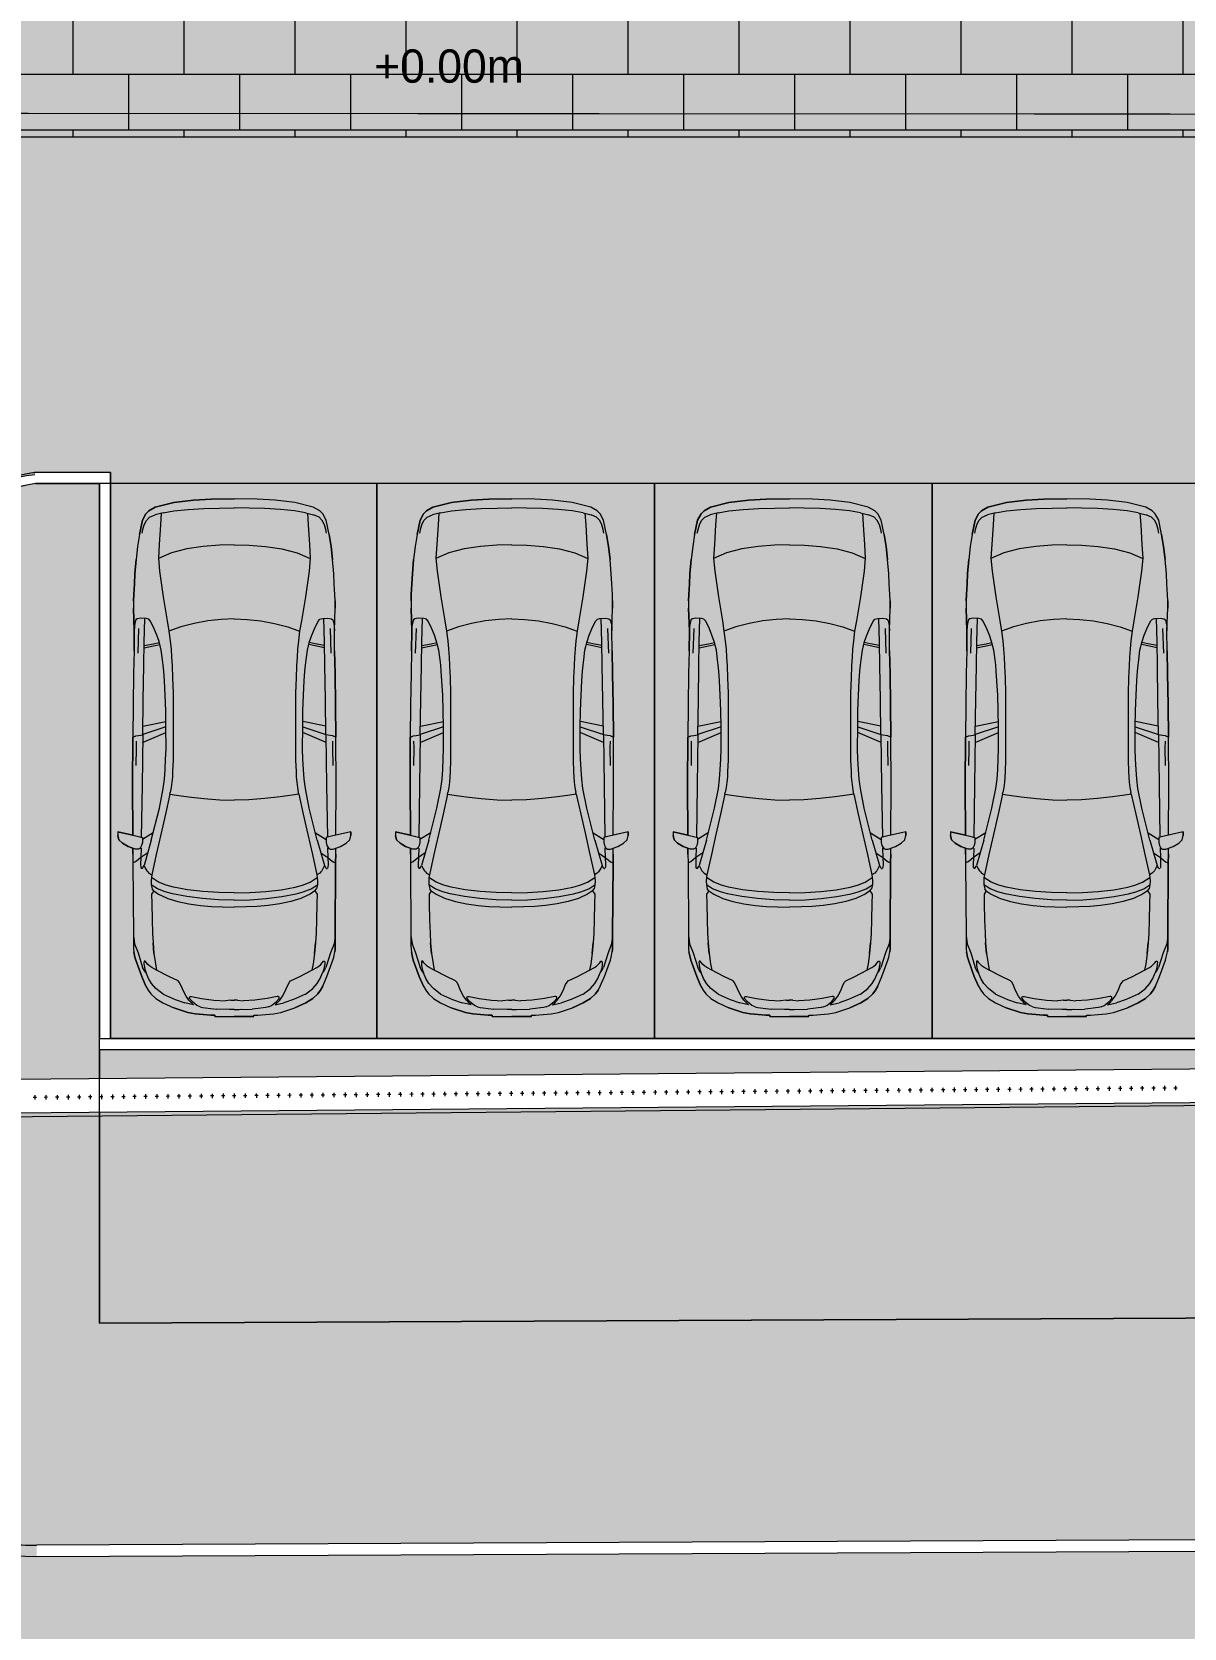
# Model space of a CAD drawing. Header units: millimetres. Extents: x -284281 to 1648660, y -821378 to -151356.
# Drawn here: x 438629 to 449007, y -275999 to -261619 of the extents above; entities that cross this region are included whole.
import ezdxf

# ---------------------------------------------------------------- set-up
doc = ezdxf.new("R2010")
doc.units = ezdxf.units.MM
doc.header["$MEASUREMENT"] = 0
doc.set_wipeout_variables(frame=1)
doc.linetypes.add('Wipeout_Contour', pattern=[1000, 0, -1000])
for name, color, linetype in [('Cars', 7, 'Continuous'), ('Divers - Dessin général', 7, 'Continuous'), ('Hachure', 7, 'Continuous'), ('Sols_ Dalles', 7, 'Continuous'), ('Structure - Murs extérieurs', 7, 'Continuous'), ('TopoAlt', 7, 'Continuous')]:
    doc.layers.add(name, color=color, linetype=linetype)
doc.styles.add('STYLE_GENERE_1', font='AGENCYR.TTF')

# ---------------------------------------------------------------- blocks, each defined once
blk = doc.blocks.new('Dalle_31_2', base_point=(360548, -295063))
at = {"linetype": 'Continuous', "lineweight": 0, "true_color": 0x6f6f6f}
h = blk.add_hatch(color=8, dxfattribs=at)
h.paths.add_polyline_path([(360548, -295063), (487920, -293827), (487920, -270903), (487463, -270903), (472886, -271041), (472886, -271062, 0.001346), (472886, -271073), (472897, -273095, -0.414214), (470908, -275106), (462184, -275106, -0.005189), (462131, -275116), (454148, -275196), (438771, -275253, -0.386553), (436573, -273475, -0.025189), (436562, -273329), (436569, -267730, -0.098562), (436800, -266944), (436817, -266952, -0.258849), (438655, -265606), (438653, -265587), (439337, -265587), (439337, -265687), (439337, -270687), (469237, -270687), (469237, -265687), (470908, -265687), (472605, -265687), (472605, -163738), (371863, -163738), (371863, -271041), (371883, -271041), (371883, -272001), (371883, -272001, -0.409427), (367883, -275935), (360548, -275935)])
h.paths.add_polyline_path([(377135, -260640), (373845, -260640), (373845, -248365), (373845, -243090), (373845, -242190), (377135, -242190)], flags=0)
h.paths.add_polyline_path([(380203, -193811), (380203, -171996), (431506, -171996), (464310, -171996), (464310, -262266), (464310, -262366), (438594, -262351), (437926, -262351), (436550, -262351), (436550, -189811), (412055, -189811), (412055, -201781), (412055, -204496), (415454, -204496), (415454, -208496), (415454, -218296), (405655, -218296), (405655, -222496), (415475, -222496), (415475, -260811), (380203, -260811), (380203, -230016)], flags=0)
h.paths.add_polyline_path([(381437, -269434, -0.090319), (381558, -268728, -0.201449), (382612, -267593, -0.104211), (383418, -267415), (384017, -267409, -0.104045), (384825, -267571, -0.238255), (385984, -268953, -0.055189), (386036, -269390), (386038, -269611), (386051, -270890), (385792, -271893, -0.267949), (384070, -272909), (383470, -272915, -0.193717), (382079, -272370, -0.070569), (381728, -271931, -0.131652), (381451, -270934)], flags=0)
h.paths.add_polyline_path([(392017, -273452), (392030, -267378, -0.380557), (394017, -265610), (394094, -265610), (394094, -270610), (409094, -270610), (409094, -265610), (414056, -265610, -0.414214), (415556, -267110), (415556, -273661, -0.345502), (413837, -275433), (394027, -275599, -0.415791), (392017, -273599)], flags=0)
h.paths.add_polyline_path([(424210, -271504, -0.134474), (423930, -270485), (423930, -268985, -0.414214), (425930, -266985), (426530, -266985, -0.414214), (428530, -268985), (428530, -270485, -0.12882), (428274, -271466, -0.270936), (426530, -272485), (425930, -272485, -0.26498)], flags=0)
at = {"color": 9, "linetype": 'Continuous', "lineweight": 5, "flags": 128}
blk.add_lwpolyline([(462131, -275116), (454148, -275196), (438771, -275253, -0.386553), (436573, -273475, -0.025189), (436562, -273329), (436569, -267730, -0.098562), (436800, -266944), (436817, -266952, -0.258849), (438655, -265606), (438653, -265587), (439337, -265587), (439337, -265687), (439337, -270687), (469237, -270687)], format="xyb", dxfattribs=at)
blk.add_lwpolyline([(380203, -193811), (380203, -230016), (380203, -260811), (415475, -260811), (415475, -222496), (405655, -222496), (405655, -218296), (415454, -218296), (415454, -208496), (415454, -204496), (412055, -204496), (412055, -201781), (412055, -189811), (436550, -189811), (436550, -262351), (437926, -262351), (438594, -262351), (464310, -262366), (464310, -262266), (464310, -171996), (431506, -171996), (380203, -171996)], close=True, dxfattribs=at)
blk = doc.blocks.new('Dalle_34_2', base_point=(446456, -270776))
at = {"linetype": 'Continuous', "lineweight": 0, "true_color": 0x90b349}
blk.add_hatch(color=55, dxfattribs=at).paths.add_polyline_path([(446456, -270776), (446429, -270776), (446452, -270786)])
at = {"color": 7, "linetype": 'Continuous', "lineweight": 5, "flags": 128}
blk.add_lwpolyline([(446456, -270776), (446429, -270776), (446452, -270786)], close=True, dxfattribs=at)
blk = doc.blocks.new('Dalle_41_2', base_point=(436550, -253416))
at = {"layer": 'Sols_ Dalles', "linetype": 'Continuous', "lineweight": 0, "true_color": 0x2e271c}
blk.add_hatch(color=250, dxfattribs=at).paths.add_polyline_path([(436550, -253416), (436550, -262351), (464310, -262366), (464310, -253416), (462926, -253416), (462926, -261166), (450866, -261166), (450866, -259366), (449226, -259366), (449226, -261166), (437925, -261166), (437925, -257684), (439425, -257684), (439425, -256656), (437925, -256656), (437925, -253416)])
at = {"layer": 'Sols_ Dalles', "color": 250, "linetype": 'Continuous', "lineweight": 5, "true_color": 0x1f1f1f, "flags": 128}
blk.add_lwpolyline([(436550, -253416), (436550, -262351), (464310, -262366), (464310, -253416), (462926, -253416), (462926, -261166), (450866, -261166), (450866, -259366), (449226, -259366), (449226, -261166), (437925, -261166), (437925, -257684), (439425, -257684), (439425, -256656), (437925, -256656), (437925, -253416)], close=True, dxfattribs=at)
blk = doc.blocks.new('Dalle_44_2', base_point=(469237, -270787))
at = {"linetype": 'Continuous', "lineweight": 0, "true_color": 0x90b349}
blk.add_hatch(color=55, dxfattribs=at).paths.add_polyline_path([(469237, -270787), (439237, -270787), (439237, -273253), (469248, -273114), (469237, -271092), (469237, -271092, -0.001346), (469237, -271062), (469237, -271062)])
at = {"color": 7, "linetype": 'Continuous', "lineweight": 5, "flags": 128}
blk.add_lwpolyline([(469237, -270787), (439237, -270787), (439237, -273253), (469248, -273114), (469237, -271092), (469237, -271092, -0.001346), (469237, -271062), (469237, -271062)], format="xyb", close=True, dxfattribs=at)
blk = doc.blocks.new('Dalle_45_2', base_point=(436661, -273253))
at = {"layer": 'Sols_ Dalles', "linetype": 'Continuous', "lineweight": 0, "true_color": 0x2e271c}
blk.add_hatch(color=250, dxfattribs=at).paths.add_polyline_path([(436661, -273253, 0.415791), (438672, -275253), (470809, -275106, 0.414214), (472798, -273095), (472787, -271073, -0.001346), (472787, -271062), (472605, -271062), (472605, -267687), (472587, -267687), (472587, -265687), (469237, -265687), (469237, -270787), (469237, -271092), (469248, -273114), (439237, -273253), (439237, -270687), (439237, -265687), (438661, -265687, 0.258849), (436813, -267155, 0.098562), (436661, -267921)])
at = {"layer": 'Sols_ Dalles', "color": 250, "linetype": 'Continuous', "lineweight": 5, "true_color": 0x1f1f1f, "flags": 128}
blk.add_lwpolyline([(436661, -273253, 0.415791), (438672, -275253), (470809, -275106, 0.414214), (472798, -273095), (472787, -271073, -0.001346), (472787, -271062), (472605, -271062), (472605, -267687), (472587, -267687), (472587, -265687), (469237, -265687), (469237, -270787), (469237, -271092), (469248, -273114), (439237, -273253), (439237, -270687), (439237, -265687), (438661, -265687, 0.258849), (436813, -267155, 0.098562), (436661, -267921)], format="xyb", close=True, dxfattribs=at)
blk = doc.blocks.new('Mur_230_2', base_point=(436749, -271371))
at = {"color": 254, "linetype": 'Wipeout_Contour', "lineweight": 0, "ltscale": 2111898.299164728}
blk.add_wipeout([(436749, -271371), (469237, -271087), (469234, -270787), (436746, -271072)], dxfattribs=at).dxf.layer = 'TopoAlt'
at = {"layer": 'TopoAlt', "color": 190, "linetype": 'Continuous', "lineweight": 5, "true_color": 0x8002ff, "flags": 128}
for points in [[(469234, -270787), (436746, -271072)], [(436749, -271371), (469237, -271087)]]:
    blk.add_lwpolyline(points, dxfattribs=at)
blk = doc.blocks.new('Mur_235_2', base_point=(469237, -270787))
at = {"color": 254, "linetype": 'Wipeout_Contour', "lineweight": 0, "ltscale": 1547977.381390803}
blk.add_wipeout([(439337, -270687), (439237, -270687), (439237, -270787)], dxfattribs=at).dxf.layer = 'Structure - Murs extérieurs'
at = {"color": 254, "linetype": 'Wipeout_Contour', "lineweight": 0, "ltscale": 2115422.418738119}
blk.add_wipeout([(439337, -270787), (469137, -270787), (469137, -270687), (439337, -270687)], dxfattribs=at).dxf.layer = 'Structure - Murs extérieurs'
at = {"color": 254, "linetype": 'Wipeout_Contour', "lineweight": 0, "ltscale": 1548114.652288153}
blk.add_wipeout([(439337, -270687), (439237, -270787), (439337, -270787)], dxfattribs=at).dxf.layer = 'Structure - Murs extérieurs'
at = {"layer": 'Structure - Murs extérieurs', "color": 7, "linetype": 'Continuous', "lineweight": 5, "flags": 128}
for points in [[(439237, -270787), (439237, -270687)], [(469137, -270687), (439337, -270687)], [(439237, -270787), (469237, -270787)]]:
    blk.add_lwpolyline(points, dxfattribs=at)
blk = doc.blocks.new('Mur_236_2', base_point=(439237, -270787))
at = {"color": 254, "linetype": 'Wipeout_Contour', "lineweight": 0, "ltscale": 1540005.172861486}
blk.add_wipeout([(439237, -265687), (439337, -265587), (439237, -265587)], dxfattribs=at).dxf.layer = 'Structure - Murs extérieurs'
at = {"color": 254, "linetype": 'Wipeout_Contour', "lineweight": 0, "ltscale": 2058745.732084317}
blk.add_wipeout([(439237, -265687), (439237, -270687), (439337, -270687), (439337, -265687)], dxfattribs=at).dxf.layer = 'Structure - Murs extérieurs'
at = {"color": 254, "linetype": 'Wipeout_Contour', "lineweight": 0, "ltscale": 1540142.150962928}
blk.add_wipeout([(439237, -265687), (439337, -265687), (439337, -265587)], dxfattribs=at).dxf.layer = 'Structure - Murs extérieurs'
at = {"layer": 'Structure - Murs extérieurs', "color": 7, "linetype": 'Continuous', "lineweight": 5, "flags": 128}
for points in [[(439337, -265587), (439237, -265587)], [(439337, -270687), (439337, -265587)], [(439237, -265687), (439237, -270687)]]:
    blk.add_lwpolyline(points, dxfattribs=at)
blk = doc.blocks.new('Mur_237_2', base_point=(439237, -265687))
at = {"color": 254, "linetype": 'Wipeout_Contour', "lineweight": 0, "ltscale": 2052267.38366864}
blk.add_wipeout([(438653, -265587), (438661, -265687), (439237, -265687), (439237, -265587)], dxfattribs=at).dxf.layer = 'Structure - Murs extérieurs'
at = {"layer": 'Structure - Murs extérieurs', "color": 7, "linetype": 'Continuous', "lineweight": 5, "flags": 128}
for points in [[(439237, -265587), (438653, -265587)], [(438661, -265687), (439237, -265687)]]:
    blk.add_lwpolyline(points, dxfattribs=at)
blk = doc.blocks.new('Mur_238_2', base_point=(438661, -265687))
at = {"layer": 'Structure - Murs extérieurs', "color": 7, "linetype": 'Continuous', "lineweight": 5}
for radius, start in [(2531, 99.2457), (2431, 99.4344)]:
    blk.add_arc((439059, -268086), radius, start, 157.4841, dxfattribs=at)
blk = doc.blocks.new('Mur_241_2', base_point=(436661, -273253))
at = {"layer": 'Structure - Murs extérieurs', "color": 7, "linetype": 'Continuous', "lineweight": 5}
for radius, end in [(2100, 270.3073), (2000, 270.3084)]:
    blk.add_arc((438661, -273253), radius, 180, end, dxfattribs=at)
blk = doc.blocks.new('Mur_242_2', base_point=(438672, -275253))
at = {"color": 254, "linetype": 'Wipeout_Contour', "lineweight": 0, "ltscale": 2126444.692493627}
blk.add_wipeout([(438672, -275353), (470809, -275206), (470809, -275106), (438672, -275253)], dxfattribs=at).dxf.layer = 'Structure - Murs extérieurs'
at = {"layer": 'Structure - Murs extérieurs', "color": 7, "linetype": 'Continuous', "lineweight": 5, "flags": 128}
for points in [[(470809, -275106), (438672, -275253)], [(438672, -275353), (470809, -275206)]]:
    blk.add_lwpolyline(points, dxfattribs=at)
blk = doc.blocks.new('Garde-corps_9_2')
at = {"color": 7, "linetype": 'Continuous', "lineweight": 5}
for p, q in [((438655, -271198), (438656, -271238)), ((438755, -271198), (438755, -271238)), ((438855, -271197), (438855, -271237)), ((438955, -271196), (438955, -271236)), ((439054, -271195), (439055, -271235)), ((439154, -271194), (439154, -271234)), ((439254, -271193), (439254, -271233)), ((439354, -271193), (439354, -271233)), ((439453, -271192), (439454, -271232)), ((439568, -271211), (439538, -271211)), ((439553, -271191), (439554, -271231)), ((439668, -271210), (439638, -271210)), ((439653, -271190), (439653, -271230)), ((439768, -271209), (439738, -271209)), ((439753, -271189), (439753, -271229)), ((439868, -271208), (439838, -271209)), ((439852, -271188), (439853, -271228)), ((439967, -271208), (439937, -271208)), ((439952, -271188), (439953, -271228)), ((440067, -271207), (440037, -271207)), ((440052, -271187), (440052, -271227)), ((440167, -271206), (440137, -271206)), ((440152, -271186), (440152, -271226)), ((440267, -271205), (440237, -271205)), ((440251, -271185), (440252, -271225)), ((440366, -271204), (440336, -271205)), ((440351, -271184), (440352, -271224)), ((440466, -271203), (440436, -271204)), ((440451, -271184), (440451, -271224)), ((440566, -271203), (440536, -271203)), ((440551, -271183), (440551, -271223)), ((440666, -271202), (440636, -271202)), ((440650, -271182), (440651, -271222)), ((440765, -271201), (440735, -271201)), ((440750, -271181), (440751, -271221)), ((440865, -271200), (440835, -271200)), ((440850, -271180), (440850, -271220)), ((440965, -271199), (440935, -271200)), ((440950, -271179), (440950, -271219)), ((441065, -271199), (441035, -271199)), ((441050, -271179), (441050, -271219)), ((441164, -271198), (441134, -271198)), ((441149, -271178), (441150, -271218)), ((441264, -271197), (441234, -271197)), ((441249, -271177), (441249, -271217)), ((441364, -271196), (441334, -271196)), ((441349, -271176), (441349, -271216)), ((441464, -271195), (441434, -271195)), ((441449, -271175), (441449, -271215)), ((441563, -271194), (441533, -271195)), ((441548, -271175), (441549, -271215)), ((441663, -271194), (441633, -271194)), ((441648, -271174), (441648, -271214)), ((441763, -271193), (441733, -271193)), ((441748, -271173), (441748, -271213)), ((441863, -271192), (441833, -271192)), ((441848, -271172), (441848, -271212)), ((441962, -271191), (441932, -271191)), ((441947, -271171), (441948, -271211)), ((442062, -271190), (442032, -271191)), ((442047, -271170), (442047, -271210)), ((442162, -271190), (442132, -271190)), ((442147, -271170), (442147, -271210)), ((442262, -271189), (442232, -271189)), ((442247, -271169), (442247, -271209)), ((442362, -271188), (442332, -271188)), ((442346, -271168), (442347, -271208)), ((442461, -271187), (442431, -271187)), ((442446, -271167), (442446, -271207)), ((442561, -271186), (442531, -271186)), ((442546, -271166), (442546, -271206)), ((442661, -271185), (442631, -271186)), ((442646, -271166), (442646, -271206)), ((442761, -271185), (442731, -271185)), ((442745, -271165), (442746, -271205)), ((442860, -271184), (442830, -271184)), ((442845, -271164), (442845, -271204)), ((442960, -271183), (442930, -271183)), ((442945, -271163), (442945, -271203)), ((443060, -271182), (443030, -271182)), ((443045, -271162), (443045, -271202)), ((443160, -271181), (443130, -271182)), ((443144, -271161), (443145, -271201)), ((443259, -271181), (443229, -271181)), ((443244, -271161), (443244, -271201)), ((443359, -271180), (443329, -271180)), ((443344, -271160), (443344, -271200)), ((443459, -271179), (443429, -271179)), ((443444, -271159), (443444, -271199)), ((443559, -271178), (443529, -271178)), ((443543, -271158), (443544, -271198)), ((443658, -271177), (443628, -271177)), ((443643, -271157), (443644, -271197)), ((443758, -271176), (443728, -271177)), ((443743, -271157), (443743, -271197)), ((443858, -271176), (443828, -271176)), ((443843, -271156), (443843, -271196)), ((443958, -271175), (443928, -271175)), ((443942, -271155), (443943, -271195)), ((444057, -271174), (444027, -271174)), ((444042, -271154), (444043, -271194)), ((444157, -271173), (444127, -271173)), ((444142, -271153), (444142, -271193)), ((444257, -271172), (444227, -271173)), ((444242, -271152), (444242, -271192)), ((444357, -271171), (444327, -271172)), ((444341, -271152), (444342, -271192)), ((444456, -271171), (444426, -271171)), ((444441, -271151), (444442, -271191)), ((444556, -271170), (444526, -271170)), ((444541, -271150), (444541, -271190)), ((444656, -271169), (444626, -271169)), ((444641, -271149), (444641, -271189)), ((444756, -271168), (444726, -271168)), ((444740, -271148), (444741, -271188)), ((444855, -271167), (444825, -271168)), ((444840, -271148), (444841, -271188)), ((444955, -271167), (444925, -271167)), ((444940, -271147), (444940, -271187)), ((445055, -271166), (445025, -271166)), ((445040, -271146), (445040, -271186)), ((445155, -271165), (445125, -271165)), ((445140, -271145), (445140, -271185)), ((445254, -271164), (445224, -271164)), ((445239, -271144), (445240, -271184)), ((445354, -271163), (445324, -271164)), ((445339, -271143), (445339, -271183)), ((445454, -271162), (445424, -271163)), ((445439, -271143), (445439, -271183)), ((445554, -271162), (445524, -271162)), ((445539, -271142), (445539, -271182)), ((445653, -271161), (445623, -271161)), ((445638, -271141), (445639, -271181)), ((445753, -271160), (445723, -271160)), ((445738, -271140), (445738, -271180)), ((445853, -271159), (445823, -271159)), ((445838, -271139), (445838, -271179)), ((445953, -271158), (445923, -271159)), ((445938, -271139), (445938, -271178)), ((446052, -271158), (446022, -271158)), ((446037, -271138), (446038, -271178)), ((446152, -271157), (446122, -271157)), ((446137, -271137), (446137, -271177)), ((446252, -271156), (446222, -271156)), ((446237, -271136), (446237, -271176)), ((446352, -271155), (446322, -271155)), ((446337, -271135), (446337, -271175)), ((446452, -271154), (446422, -271155)), ((446436, -271134), (446437, -271174)), ((446551, -271153), (446521, -271154)), ((446536, -271134), (446536, -271174)), ((446651, -271153), (446621, -271153)), ((446636, -271133), (446636, -271173)), ((446751, -271152), (446721, -271152)), ((446736, -271132), (446736, -271172)), ((446851, -271151), (446821, -271151)), ((446835, -271131), (446836, -271171)), ((446950, -271150), (446920, -271150)), ((446935, -271130), (446935, -271170)), ((447050, -271149), (447020, -271150)), ((447035, -271129), (447035, -271169)), ((447150, -271149), (447120, -271149)), ((447135, -271129), (447135, -271169)), ((447250, -271148), (447220, -271148)), ((447234, -271128), (447235, -271168)), ((447349, -271147), (447319, -271147)), ((447334, -271127), (447334, -271167)), ((447449, -271146), (447419, -271146)), ((447434, -271126), (447434, -271166)), ((447549, -271145), (447519, -271146)), ((447534, -271125), (447534, -271165)), ((447649, -271144), (447619, -271145)), ((447633, -271125), (447634, -271165)), ((447748, -271144), (447718, -271144)), ((447733, -271124), (447733, -271164)), ((447848, -271143), (447818, -271143)), ((447833, -271123), (447833, -271163)), ((447948, -271142), (447918, -271142)), ((447933, -271122), (447933, -271162)), ((448048, -271141), (448018, -271141)), ((448032, -271121), (448033, -271161)), ((448147, -271140), (448117, -271141)), ((448132, -271120), (448133, -271160)), ((448247, -271140), (448217, -271140)), ((448232, -271120), (448232, -271160)), ((448347, -271139), (448317, -271139)), ((448332, -271119), (448332, -271159)), ((448447, -271138), (448417, -271138)), ((448431, -271118), (448432, -271158)), ((448546, -271137), (448516, -271137)), ((448531, -271117), (448532, -271157)), ((448646, -271136), (448616, -271136)), ((448631, -271116), (448631, -271156)), ((448746, -271135), (448716, -271136)), ((448731, -271116), (448731, -271156)), ((448846, -271135), (448816, -271135)), ((448830, -271115), (448831, -271155)), ((448945, -271134), (448915, -271134)), ((448930, -271114), (448931, -271154)), ((438671, -271218), (438641, -271218)), ((438770, -271217), (438740, -271218)), ((438870, -271217), (438840, -271217)), ((438970, -271216), (438940, -271216)), ((439070, -271215), (439040, -271215)), ((439169, -271214), (439139, -271214)), ((439269, -271213), (439239, -271214)), ((439369, -271212), (439339, -271213)), ((439469, -271212), (439439, -271212))]:
    blk.add_line(p, q, dxfattribs=at)
blk = doc.blocks.new('Car 0025')
at = {"layer": 'Cars', "color": 7, "linetype": 'Continuous', "lineweight": 13}
for p, q in [((-557, 4638), (-724, 4595)), ((-724, 4595), (-557, 4638)), ((-380, 4659), (-557, 4638)), ((-557, 4638), (-380, 4659)), ((-220, 4667), (-380, 4659)), ((-380, 4659), (-220, 4667)), ((-12, 4670), (-220, 4667)), ((-220, 4667), (-12, 4670)), ((195, 4667), (-12, 4670)), ((195, 4667), (-12, 4670)), ((355, 4659), (195, 4667)), ((355, 4659), (195, 4667)), ((532, 4638), (355, 4659)), ((532, 4638), (355, 4659)), ((699, 4595), (532, 4638)), ((699, 4595), (532, 4638)), ((-839, 4479), (-866, 4350)), ((-866, 4350), (-839, 4479)), ((-808, 4534), (-839, 4479)), ((-839, 4479), (-808, 4534)), ((-823, 4435), (-804, 4474)), ((-781, 4563), (-808, 4534)), ((-808, 4534), (-781, 4563)), ((-804, 4474), (-775, 4504)), ((-724, 4595), (-781, 4563)), ((-781, 4563), (-724, 4595)), ((-775, 4504), (-726, 4526)), ((-654, 4545), (-726, 4526)), ((-670, 4541), (-677, 4436)), ((-654, 4545), (-556, 4561)), ((-556, 4561), (-428, 4573)), ((-428, 4573), (-288, 4582)), ((-288, 4582), (-145, 4586)), ((-145, 4586), (-12, 4588)), ((121, 4586), (-12, 4588)), ((264, 4582), (121, 4586)), ((404, 4573), (264, 4582)), ((531, 4561), (404, 4573)), ((630, 4545), (531, 4561)), ((630, 4545), (702, 4526)), ((646, 4541), (653, 4436)), ((757, 4563), (699, 4595)), ((757, 4563), (699, 4595)), ((751, 4504), (702, 4526)), ((780, 4474), (751, 4504)), ((784, 4534), (757, 4563)), ((784, 4534), (757, 4563)), ((799, 4435), (780, 4474)), ((815, 4479), (784, 4534)), ((815, 4479), (784, 4534)), ((841, 4350), (815, 4479)), ((841, 4350), (815, 4479)), ((-866, 4350), (-883, 4241)), ((-866, 4350), (-883, 4241)), ((-842, 4360), (-835, 4394)), ((-835, 4394), (-823, 4435)), ((-677, 4436), (-688, 4260)), ((653, 4436), (664, 4260)), ((811, 4394), (799, 4435)), ((817, 4360), (811, 4394)), ((859, 4241), (841, 4350)), ((841, 4350), (859, 4241)), ((-883, 4241), (-897, 4123)), ((-883, 4241), (-897, 4123)), ((-883, 4241), (-883, 4241)), ((-688, 4260), (-696, 4135)), ((-579, 4185), (-696, 4134)), ((-441, 4220), (-579, 4185)), ((-293, 4242), (-441, 4220)), ((-147, 4253), (-293, 4242)), ((-12, 4257), (-147, 4253)), ((-12, 4257), (123, 4253)), ((123, 4253), (269, 4242)), ((269, 4242), (417, 4220)), ((417, 4220), (555, 4185)), ((555, 4185), (672, 4134)), ((664, 4260), (672, 4135)), ((873, 4123), (859, 4241)), ((859, 4241), (873, 4123)), ((-897, 4123), (-908, 3995)), ((-908, 3995), (-897, 4123)), ((-696, 4135), (-685, 4019)), ((672, 4135), (661, 4019)), ((884, 3995), (873, 4123)), ((884, 3995), (873, 4123)), ((-912, 3906), (-918, 3810)), ((-918, 3810), (-912, 3906)), ((-908, 3995), (-912, 3906)), ((-912, 3906), (-908, 3995)), ((-685, 4019), (-652, 3787)), ((661, 4019), (628, 3787)), ((888, 3906), (884, 3995)), ((888, 3906), (884, 3995)), ((894, 3810), (888, 3906)), ((894, 3810), (888, 3906)), ((-918, 3810), (-920, 3752)), ((-920, 3752), (-918, 3810)), ((-920, 3752), (-920, 3684)), ((-920, 3752), (-920, 3684)), ((-652, 3787), (-616, 3571)), ((628, 3787), (592, 3571)), ((896, 3752), (894, 3810)), ((896, 3752), (894, 3810)), ((896, 3684), (896, 3752)), ((896, 3752), (896, 3684)), ((-920, 3684), (-913, 3481)), ((-913, 3481), (-920, 3684)), ((889, 3481), (896, 3684)), ((889, 3481), (896, 3684)), ((-913, 3481), (-915, 3300)), ((-915, 3300), (-913, 3481)), ((-912, 3519), (-913, 3481)), ((-907, 3551), (-912, 3519)), ((-899, 3579), (-907, 3551)), ((-886, 3589), (-899, 3579)), ((-855, 3594), (-886, 3589)), ((-874, 3502), (-882, 3281)), ((-805, 3593), (-855, 3594)), ((-824, 3378), (-818, 3593)), ((-782, 3585), (-805, 3593)), ((-769, 3570), (-782, 3585)), ((-754, 3544), (-769, 3570)), ((-733, 3500), (-754, 3544)), ((-710, 3443), (-733, 3500)), ((-616, 3571), (-601, 3478)), ((-493, 3517), (-601, 3478)), ((-601, 3478), (-589, 3391)), ((-375, 3548), (-493, 3517)), ((-252, 3570), (-375, 3548)), ((-130, 3584), (-252, 3570)), ((-12, 3589), (-130, 3584)), ((-12, 3589), (105, 3584)), ((105, 3584), (228, 3570)), ((228, 3570), (351, 3548)), ((351, 3548), (469, 3517)), ((469, 3517), (576, 3478)), ((576, 3478), (565, 3391)), ((592, 3571), (576, 3478)), ((685, 3443), (709, 3500)), ((709, 3500), (730, 3544)), ((730, 3544), (745, 3570)), ((745, 3570), (758, 3585)), ((758, 3585), (781, 3593)), ((781, 3593), (831, 3594)), ((800, 3378), (794, 3593)), ((831, 3594), (862, 3589)), ((850, 3502), (858, 3281)), ((862, 3589), (875, 3579)), ((875, 3579), (883, 3551)), ((883, 3551), (888, 3519)), ((888, 3519), (889, 3481)), ((891, 3300), (889, 3481)), ((891, 3300), (889, 3481)), ((-827, 3170), (-824, 3378)), ((-825, 3329), (-740, 3346)), ((-824, 3348), (-740, 3365)), ((-740, 3365), (-688, 3375)), ((-740, 3346), (-683, 3357)), ((-690, 3386), (-710, 3443)), ((-670, 3308), (-690, 3386)), ((-659, 3221), (-670, 3308)), ((-589, 3391), (-582, 3317)), ((-582, 3317), (-577, 3243)), ((558, 3317), (553, 3243)), ((565, 3391), (558, 3317)), ((635, 3221), (646, 3308)), ((646, 3308), (666, 3386)), ((716, 3346), (659, 3357)), ((716, 3365), (663, 3375)), ((666, 3386), (685, 3443)), ((800, 3348), (716, 3365)), ((800, 3329), (716, 3346)), ((803, 3170), (800, 3378)), ((-915, 3300), (-920, 3097)), ((-915, 3300), (-920, 3097)), ((-832, 2860), (-827, 3170)), ((-653, 3171), (-659, 3221)), ((-648, 3119), (-653, 3171)), ((-577, 3243), (-573, 3166)), ((-573, 3166), (-568, 3058)), ((549, 3166), (544, 3058)), ((553, 3243), (549, 3166)), ((624, 3119), (629, 3171)), ((629, 3171), (635, 3221)), ((808, 2860), (803, 3170)), ((895, 3097), (891, 3300)), ((891, 3300), (895, 3097)), ((-920, 3097), (-924, 2814)), ((-920, 3097), (-924, 2814)), ((-642, 3031), (-648, 3119)), ((-635, 2903), (-642, 3031)), ((-568, 3058), (-564, 2920)), ((544, 3058), (540, 2920)), ((611, 2903), (618, 3031)), ((618, 3031), (624, 3119)), ((900, 2814), (895, 3097)), ((895, 3097), (900, 2814)), ((-630, 2760), (-635, 2903)), ((-564, 2920), (-564, 2317)), ((540, 2920), (540, 2317)), ((606, 2760), (611, 2903)), ((-924, 2814), (-927, 2523)), ((-924, 2814), (-927, 2523)), ((-837, 2545), (-832, 2860)), ((-628, 2616), (-630, 2760)), ((604, 2616), (606, 2760)), ((813, 2545), (808, 2860)), ((903, 2523), (900, 2814)), ((900, 2814), (903, 2523)), ((-628, 2616), (-837, 2546)), ((-836, 2622), (-629, 2665)), ((-627, 2418), (-628, 2616)), ((603, 2418), (604, 2616)), ((604, 2616), (813, 2546)), ((811, 2622), (605, 2665)), ((-927, 2523), (-929, 2090)), ((-929, 2090), (-927, 2523)), ((-927, 2523), (-905, 2532)), ((-905, 2532), (-903, 2533)), ((-903, 2533), (-900, 2534)), ((-900, 2534), (-874, 2538)), ((-897, 2488), (-896, 2426)), ((-874, 2538), (-837, 2545)), ((-837, 2545), (-843, 2088)), ((-838, 2476), (-628, 2565)), ((814, 2476), (604, 2565)), ((813, 2545), (819, 2088)), ((850, 2538), (813, 2545)), ((876, 2534), (850, 2538)), ((873, 2488), (871, 2426)), ((879, 2533), (876, 2534)), ((881, 2532), (879, 2533)), ((903, 2523), (881, 2532)), ((905, 2090), (903, 2523)), ((905, 2090), (903, 2523)), ((-896, 2426), (-898, 2267)), ((-635, 2232), (-631, 2324)), ((-631, 2324), (-627, 2418)), ((-564, 2317), (-568, 2213)), ((540, 2317), (544, 2213)), ((606, 2324), (603, 2418)), ((611, 2232), (606, 2324)), ((871, 2426), (874, 2267)), ((-641, 2145), (-635, 2232)), ((-570, 2164), (-574, 2117)), ((-568, 2213), (-570, 2164)), ((544, 2213), (546, 2164)), ((546, 2164), (550, 2117)), ((617, 2145), (611, 2232)), ((-929, 2090), (-926, 1640)), ((-926, 1640), (-929, 2090)), ((-843, 2088), (-850, 1622)), ((-687, 1883), (-652, 2062)), ((-652, 2062), (-641, 2145)), ((-592, 2010), (-589, 2025)), ((-580, 2070), (-589, 2025)), ((-589, 2025), (-588, 2025)), ((-574, 2117), (-580, 2070)), ((550, 2117), (556, 2070)), ((556, 2070), (564, 2025)), ((565, 2025), (564, 2025)), ((568, 2010), (565, 2025)), ((628, 2062), (617, 2145)), ((663, 1883), (628, 2062)), ((819, 2088), (826, 1622)), ((902, 1640), (905, 2090)), ((902, 1640), (905, 2090)), ((-760, 1595), (-687, 1883)), ((-592, 2010), (-632, 1830)), ((-592, 2010), (-533, 2000)), ((-533, 2000), (-424, 1986)), ((-424, 1986), (-287, 1971)), ((-287, 1971), (-143, 1960)), ((-143, 1960), (-12, 1956)), ((119, 1960), (-12, 1956)), ((263, 1971), (119, 1960)), ((400, 1986), (263, 1971)), ((509, 2000), (400, 1986)), ((568, 2010), (509, 2000)), ((568, 2010), (608, 1830)), ((735, 1595), (663, 1883)), ((-632, 1830), (-674, 1646)), ((608, 1830), (650, 1646)), ((-926, 1640), (-1060, 1671)), ((-1060, 1671), (-1060, 1637)), ((-1060, 1671), (-888, 1631)), ((-1060, 1671), (-1060, 1637)), ((-1060, 1637), (-1051, 1599)), ((-1051, 1599), (-1060, 1637)), ((-1051, 1599), (-1019, 1567)), ((-1019, 1567), (-1051, 1599)), ((-888, 1631), (-865, 1626)), ((-865, 1626), (-840, 1620)), ((-743, 1660), (-840, 1600)), ((-840, 1620), (-840, 1575)), ((-760, 1595), (-825, 1368)), ((-674, 1646), (-715, 1465)), ((650, 1646), (691, 1465)), ((719, 1660), (816, 1600)), ((735, 1595), (801, 1368)), ((840, 1626), (816, 1620)), ((816, 1620), (816, 1575)), ((864, 1631), (840, 1626)), ((1036, 1671), (864, 1631)), ((1036, 1671), (902, 1640)), ((995, 1567), (1027, 1599)), ((995, 1567), (1027, 1599)), ((1027, 1599), (1036, 1637)), ((1027, 1599), (1036, 1637)), ((1036, 1637), (1036, 1671)), ((1036, 1671), (1036, 1637)), ((-1019, 1567), (-969, 1537)), ((-969, 1537), (-1019, 1567)), ((-969, 1537), (-926, 1523)), ((-903, 1515), (-969, 1537)), ((-926, 1523), (-926, 1468)), ((-926, 1468), (-926, 1523)), ((-926, 1468), (-925, 1390)), ((-926, 1468), (-925, 1390)), ((-875, 1515), (-903, 1515)), ((-864, 1520), (-875, 1515)), ((-856, 1528), (-864, 1520)), ((-851, 1522), (-859, 1526)), ((-847, 1548), (-856, 1528)), ((-851, 1522), (-854, 1438)), ((-792, 1482), (-854, 1438)), ((-840, 1575), (-847, 1548)), ((-715, 1465), (-755, 1282)), ((691, 1465), (731, 1282)), ((768, 1482), (830, 1438)), ((816, 1575), (822, 1548)), ((822, 1548), (832, 1528)), ((827, 1522), (834, 1526)), ((827, 1522), (830, 1438)), ((832, 1528), (840, 1520)), ((840, 1520), (850, 1515)), ((850, 1515), (878, 1515)), ((878, 1515), (944, 1537)), ((900, 1390), (902, 1468)), ((902, 1468), (900, 1390)), ((902, 1523), (944, 1537)), ((902, 1468), (902, 1523)), ((902, 1468), (902, 1523)), ((944, 1537), (995, 1567)), ((944, 1537), (995, 1567)), ((-901, 1401), (-925, 1390)), ((-925, 1390), (-921, 735)), ((-925, 1390), (-921, 735)), ((-879, 1418), (-901, 1401)), ((-854, 1438), (-879, 1418)), ((-854, 1438), (-856, 1376)), ((-856, 1376), (-855, 1353)), ((-855, 1353), (-854, 1348)), ((-854, 1348), (-851, 1342)), ((-848, 1339), (-851, 1342)), ((-844, 1339), (-848, 1339)), ((-840, 1341), (-844, 1339)), ((-840, 1341), (-837, 1346)), ((-837, 1346), (-832, 1354)), ((-832, 1354), (-825, 1368)), ((-825, 1368), (-814, 1342)), ((-814, 1342), (-800, 1320)), ((-800, 1320), (-791, 1309)), ((-791, 1309), (-781, 1298)), ((-781, 1298), (-755, 1282)), ((757, 1298), (731, 1282)), ((767, 1309), (757, 1298)), ((776, 1320), (767, 1309)), ((789, 1342), (776, 1320)), ((801, 1368), (789, 1342)), ((808, 1354), (801, 1368)), ((813, 1346), (808, 1354)), ((816, 1341), (813, 1346)), ((816, 1341), (820, 1339)), ((820, 1339), (823, 1339)), ((823, 1339), (827, 1342)), ((830, 1348), (827, 1342)), ((830, 1438), (855, 1418)), ((830, 1438), (832, 1376)), ((831, 1353), (830, 1348)), ((832, 1376), (831, 1353)), ((855, 1418), (877, 1401)), ((877, 1401), (900, 1390)), ((896, 735), (900, 1390)), ((900, 1390), (896, 735)), ((-759, 1258), (-761, 1227)), ((-761, 1227), (-760, 1192)), ((-704, 1158), (-760, 1192)), ((-760, 1192), (-752, 1158)), ((-755, 1282), (-759, 1258)), ((-694, 1217), (-759, 1258)), ((-755, 1282), (-755, 1282)), ((-752, 1158), (-752, 1158)), ((-738, 1139), (-752, 1158)), ((-634, 1131), (-704, 1158)), ((-625, 1191), (-694, 1217)), ((-560, 1172), (-625, 1191)), ((-434, 1149), (-560, 1172)), ((410, 1149), (536, 1172)), ((536, 1172), (601, 1191)), ((601, 1191), (670, 1217)), ((609, 1131), (680, 1158)), ((670, 1217), (735, 1258)), ((680, 1158), (736, 1192)), ((714, 1139), (728, 1158)), ((736, 1192), (728, 1158)), ((728, 1158), (728, 1158)), ((731, 1282), (735, 1258)), ((731, 1282), (731, 1282)), ((735, 1258), (737, 1227)), ((737, 1227), (736, 1192)), ((-738, 1139), (-758, 1108)), ((-758, 1108), (-756, 1025)), ((-756, 1025), (-756, 1025)), ((-756, 1025), (-753, 878)), ((-738, 1139), (-738, 1139)), ((-738, 1139), (-694, 1109)), ((-694, 1109), (-624, 1076)), ((-568, 1112), (-634, 1131)), ((-624, 1076), (-611, 1071)), ((-611, 1071), (-520, 1044)), ((-439, 1087), (-568, 1112)), ((-520, 1044), (-421, 1023)), ((-299, 1069), (-439, 1087)), ((-296, 1133), (-434, 1149)), ((-421, 1023), (-316, 1008)), ((-316, 1008), (-218, 999)), ((-154, 1059), (-299, 1069)), ((-153, 1125), (-296, 1133)), ((-12, 1056), (-154, 1059)), ((-12, 1122), (-153, 1125)), ((-12, 1122), (129, 1125)), ((-12, 1056), (130, 1059)), ((129, 1125), (271, 1133)), ((130, 1059), (275, 1069)), ((292, 1008), (194, 999)), ((271, 1133), (410, 1149)), ((275, 1069), (415, 1087)), ((397, 1023), (292, 1008)), ((496, 1044), (397, 1023)), ((415, 1087), (544, 1112)), ((587, 1071), (496, 1044)), ((544, 1112), (609, 1131)), ((600, 1076), (587, 1071)), ((670, 1109), (600, 1076)), ((714, 1139), (670, 1109)), ((714, 1139), (714, 1139)), ((714, 1139), (734, 1108)), ((732, 1025), (729, 878)), ((734, 1108), (732, 1025)), ((732, 1025), (732, 1025)), ((-753, 878), (-749, 757)), ((-218, 999), (-120, 994)), ((-120, 994), (-12, 992)), ((96, 994), (-12, 992)), ((194, 999), (96, 994)), ((729, 878), (725, 757)), ((-921, 735), (-921, 684)), ((-921, 735), (-921, 684)), ((-921, 735), (-911, 661)), ((-749, 757), (-744, 670)), ((725, 757), (720, 670)), ((896, 735), (887, 661)), ((896, 684), (896, 735)), ((896, 735), (896, 684)), ((-921, 684), (-921, 646)), ((-921, 684), (-921, 646)), ((-921, 646), (-920, 612)), ((-921, 646), (-920, 612)), ((-920, 612), (-917, 588)), ((-920, 612), (-917, 588)), ((-917, 588), (-907, 541)), ((-907, 541), (-917, 588)), ((-911, 661), (-879, 579)), ((-900, 632), (-900, 631)), ((-879, 579), (-838, 449)), ((-744, 670), (-736, 573)), ((-736, 573), (-744, 670)), ((720, 670), (711, 573)), ((711, 573), (720, 670)), ((855, 579), (813, 449)), ((887, 661), (855, 579)), ((875, 632), (875, 631)), ((883, 541), (893, 588)), ((883, 541), (893, 588)), ((893, 588), (896, 612)), ((896, 612), (893, 588)), ((896, 646), (896, 684)), ((896, 684), (896, 646)), ((896, 612), (896, 646)), ((896, 646), (896, 612)), ((-907, 541), (-900, 515)), ((-900, 515), (-907, 541)), ((-900, 515), (-846, 366)), ((-846, 366), (-900, 515)), ((-825, 423), (-838, 449)), ((-825, 505), (-827, 493)), ((-827, 493), (-826, 480)), ((-826, 480), (-825, 465)), ((-820, 506), (-825, 505)), ((-825, 465), (-819, 434)), ((-815, 504), (-820, 506)), ((-819, 434), (-813, 414)), ((-804, 490), (-815, 504)), ((-791, 476), (-804, 490)), ((-774, 461), (-791, 476)), ((-756, 448), (-774, 461)), ((-712, 423), (-756, 448)), ((-736, 573), (-722, 480)), ((-722, 480), (-712, 423)), ((698, 480), (687, 423)), ((687, 423), (731, 448)), ((711, 573), (698, 480)), ((731, 448), (749, 461)), ((749, 461), (766, 476)), ((766, 476), (780, 490)), ((780, 490), (791, 504)), ((795, 434), (789, 414)), ((791, 504), (796, 506)), ((801, 465), (795, 434)), ((796, 506), (800, 505)), ((800, 505), (803, 493)), ((802, 480), (801, 465)), ((801, 423), (813, 449)), ((803, 493), (802, 480)), ((822, 366), (876, 515)), ((822, 366), (876, 515)), ((876, 515), (883, 541)), ((876, 515), (883, 541)), ((-846, 366), (-809, 279)), ((-809, 279), (-846, 366)), ((-815, 408), (-825, 423)), ((-807, 399), (-815, 408)), ((-813, 414), (-807, 399)), ((-786, 349), (-807, 399)), ((-759, 304), (-786, 349)), ((-719, 259), (-759, 304)), ((-602, 367), (-712, 423)), ((-519, 328), (-602, 367)), ((-509, 317), (-519, 328)), ((-496, 295), (-509, 317)), ((-480, 257), (-496, 295)), ((456, 257), (472, 295)), ((472, 295), (485, 317)), ((485, 317), (495, 328)), ((495, 328), (578, 367)), ((578, 367), (687, 423)), ((695, 259), (735, 304)), ((735, 304), (762, 349)), ((762, 349), (783, 399)), ((789, 414), (783, 399)), ((783, 399), (791, 408)), ((785, 279), (822, 366)), ((785, 279), (822, 366)), ((791, 408), (801, 423)), ((-809, 279), (-788, 243)), ((-809, 279), (-788, 243)), ((-788, 243), (-764, 212)), ((-788, 243), (-764, 212)), ((-764, 212), (-719, 170)), ((-764, 212), (-719, 170)), ((-654, 208), (-719, 259)), ((-719, 170), (-655, 131)), ((-719, 170), (-655, 131)), ((-654, 208), (-546, 161)), ((-546, 161), (-459, 131)), ((-465, 223), (-480, 257)), ((-447, 190), (-465, 223)), ((-422, 153), (-447, 190)), ((-396, 128), (-422, 153)), ((-417, 180), (-414, 184)), ((-416, 169), (-417, 180)), ((-393, 142), (-416, 169)), ((-414, 184), (-407, 188)), ((-407, 188), (-398, 188)), ((-398, 188), (-307, 169)), ((-307, 169), (-196, 155)), ((-196, 155), (-93, 148)), ((-42, 153), (-93, 148)), ((-42, 153), (-11, 153)), ((18, 153), (-13, 153)), ((18, 153), (69, 148)), ((172, 155), (69, 148)), ((283, 169), (172, 155)), ((374, 188), (283, 169)), ((369, 142), (392, 169)), ((371, 128), (397, 153)), ((383, 188), (374, 188)), ((390, 184), (383, 188)), ((392, 180), (390, 184)), ((392, 169), (392, 180)), ((397, 153), (423, 190)), ((423, 190), (441, 223)), ((522, 161), (435, 131)), ((441, 223), (456, 257)), ((630, 208), (522, 161)), ((630, 208), (695, 259)), ((631, 131), (695, 170)), ((695, 170), (631, 131)), ((695, 170), (740, 212)), ((740, 212), (695, 170)), ((740, 212), (764, 243)), ((764, 243), (740, 212)), ((764, 243), (785, 279)), ((785, 279), (764, 243)), ((-655, 131), (-558, 84)), ((-655, 131), (-558, 84)), ((-558, 84), (-431, 42)), ((-431, 42), (-558, 84)), ((-379, 113), (-459, 131)), ((-431, 42), (-365, 31)), ((-365, 31), (-431, 42)), ((-379, 113), (-396, 128)), ((-349, 107), (-393, 142)), ((-365, 31), (-293, 24)), ((-293, 24), (-365, 31)), ((-320, 95), (-349, 107)), ((-320, 95), (-297, 89)), ((-297, 89), (-271, 84)), ((-293, 24), (-225, 20)), ((-225, 20), (-293, 24)), ((-271, 84), (-226, 78)), ((-226, 78), (-174, 74)), ((-225, 20), (-188, 19)), ((-188, 19), (-225, 20)), ((-188, 19), (-188, 8)), ((-188, 8), (-188, 19)), ((-188, 8), (164, 8)), ((-188, 8), (-12, 8)), ((-55, 69), (-174, 74)), ((-73, 70), (-73, 70)), ((-12, 70), (-55, 69)), ((-12, 70), (31, 69)), ((164, 8), (-12, 8)), ((31, 69), (150, 74)), ((49, 70), (48, 70)), ((202, 78), (150, 74)), ((164, 19), (201, 20)), ((164, 19), (201, 20)), ((164, 8), (164, 19)), ((164, 8), (164, 19)), ((201, 20), (269, 24)), ((201, 20), (269, 24)), ((247, 84), (202, 78)), ((273, 89), (247, 84)), ((269, 24), (341, 31)), ((269, 24), (341, 31)), ((296, 95), (273, 89)), ((296, 95), (324, 107)), ((324, 107), (369, 142)), ((341, 31), (407, 42)), ((341, 31), (407, 42)), ((355, 113), (435, 131)), ((355, 113), (371, 128)), ((407, 42), (534, 84)), ((407, 42), (534, 84)), ((534, 84), (631, 131)), ((631, 131), (534, 84))]:
    blk.add_line(p, q, dxfattribs=at)

msp = doc.modelspace()

# ---------------------------------------------------------------- hatches: boundary and pattern name
at = {"linetype": 'Continuous', "lineweight": 5}
h = msp.add_hatch(dxfattribs=at)
h.set_pattern_fill('PANNEAU_100X50_0002', color=9, style=0, pattern_type=2)
h.set_pattern_definition([(0, (0, 0), (0, 500), []), (90, (0, 0), (-1000, 0), [500, -500]), (90, (500, 500), (-1000, 0), [500, -500])])
h.paths.add_polyline_path([(436505.06106, -262550.57129), (436505.06106, -255066.55709), (436525.06106, -255066.55709), (436525.06106, -253415.57129), (437925.06106, -253415.57129), (437925.06106, -256655.57129), (439725.06106, -256655.57129), (439725.06106, -257683.65976), (437925.06106, -257683.65976), (437925.06106, -261165.57129), (449225.55265, -261165.57129), (449225.55265, -259365.57129), (450865.55265, -259365.57129), (450865.55265, -261165.57129), (462925.55265, -261165.57129), (462925.55265, -253415.57129), (464325.55265, -253415.57129), (464325.55265, -262465.57129), (464309.56388, -262465.57129), (462925.55265, -262565.57129), (439325.55265, -262565.57129), (436549.58703, -262565.57129), (436549.58703, -262550.57129)])

# ---------------------------------------------------------------- linework, layer by layer
at = {"color": 7, "linetype": 'Continuous', "lineweight": 5, "flags": 128}
msp.add_lwpolyline([(436505.06106, -262550.57129), (436505.06106, -255066.55709), (436525.06106, -255066.55709), (436525.06106, -253415.57129), (437925.06106, -253415.57129), (437925.06106, -256655.57129), (439725.06106, -256655.57129), (439725.06106, -257683.65976), (437925.06106, -257683.65976), (437925.06106, -261165.57129), (449225.55265, -261165.57129), (449225.55265, -259365.57129), (450865.55265, -259365.57129), (450865.55265, -261165.57129), (462925.55265, -261165.57129), (462925.55265, -253415.57129), (464325.55265, -253415.57129), (464325.55265, -262465.57129), (464309.56388, -262465.57129), (462925.55265, -262565.57129), (439325.55265, -262565.57129), (436549.58703, -262565.57129), (436549.58703, -262550.57129)], close=True, dxfattribs=at)

# ---------------------------------------------------------------- block references
at = {"color": 9, "linetype": 'Continuous', "lineweight": 5}
msp.add_blockref('Dalle_31_2', (360547.96118, -295062.57111), dxfattribs=at)
at = {"color": 7, "linetype": 'Continuous', "lineweight": 5}
for name, p in [('Dalle_34_2', (446456.18682, -270775.93551)), ('Dalle_44_2', (469237.08765, -270787.35355))]:
    msp.add_blockref(name, p, dxfattribs=at)
at = {"layer": 'Cars', "color": 7, "linetype": 'Continuous', "lineweight": 5, "zscale": 1000}
for p in [(442964.00639, -270495.78396), (445464.00639, -270495.78396), (447964.00639, -270495.78396)]:
    msp.add_blockref('Car 0025', p, dxfattribs=at)
at = {"layer": 'Sols_ Dalles', "color": 250, "linetype": 'Continuous', "lineweight": 5, "true_color": 0x1f1f1f}
for name, p in [('Dalle_41_2', (436549.58703, -253415.57129)), ('Dalle_45_2', (436660.82857, -273253.26877))]:
    msp.add_blockref(name, p, dxfattribs=at)
at = {"layer": 'Structure - Murs extérieurs', "color": 211, "lineweight": 5, "true_color": 0xfe55ff}
msp.add_blockref('Mur_241_2', (436660.82857, -273253.26877), dxfattribs=at)

# ---------------------------------------------------------------- texts
at = {"layer": 'Hachure', "color": 7, "linetype": 'Continuous', "lineweight": 5, "insert": (442385.64982, -261928.50669), "char_height": 300, "attachment_point": 5, "style": 'STYLE_GENERE_1'}
msp.add_mtext('\\A1;{\\pqc;\\fAgency FB|b0|i0|c0|p34;+0.\\fAgency FB|b0|i0|c0|p34;00\\fAgency FB|b0|i0|c0|p34;m}', dxfattribs=at)

# ---------------------------------------------------------------- next in the draw order: block references
at = {"layer": 'Structure - Murs extérieurs', "color": 211, "lineweight": 5, "true_color": 0xfe55ff}
msp.add_blockref('Mur_242_2', (438671.5946, -275253.23979), dxfattribs=at)
at = {"layer": 'TopoAlt', "color": 211, "lineweight": 5, "true_color": 0xfe55ff}
msp.add_blockref('Mur_230_2', (436749.10057, -271371.49266), dxfattribs=at)

# ---------------------------------------------------------------- next in the draw order: block references
at = {"color": 7, "linetype": 'Continuous', "lineweight": 5}
msp.add_blockref('Garde-corps_9_2', (0, 0), dxfattribs=at)
at = {"layer": 'Structure - Murs extérieurs', "color": 211, "lineweight": 5, "true_color": 0xfe55ff}
msp.add_blockref('Mur_235_2', (469237.08765, -270787.29219), dxfattribs=at)

# ---------------------------------------------------------------- next in the draw order: linework, layer by layer
at = {"color": 255, "linetype": 'Continuous', "lineweight": 5, "flags": 128}
for points in [[(441737.08765, -265687.29374), (441737.08765, -270687.29374), (444237.08765, -270687.29374), (444237.08765, -265687.29374)], [(444237.08765, -265687.29374), (444237.08765, -270687.29374), (446737.08765, -270687.29374), (446737.08765, -265687.29374)], [(446737.08765, -265687.29374), (446737.08765, -270687.29374), (449237.08765, -270687.29374), (449237.08765, -265687.29374)]]:
    msp.add_lwpolyline(points, close=True, dxfattribs=at)

# ---------------------------------------------------------------- next in the draw order: block references
at = {"layer": 'Structure - Murs extérieurs', "color": 211, "lineweight": 5, "true_color": 0xfe55ff}
msp.add_blockref('Mur_236_2', (439237.08765, -270787.2922), dxfattribs=at)

# ---------------------------------------------------------------- next in the draw order: block references
at = {"layer": 'Cars', "color": 7, "linetype": 'Continuous', "lineweight": 5, "zscale": 1000}
msp.add_blockref('Car 0025', (440464.00639, -270495.78396), dxfattribs=at)
at = {"layer": 'Structure - Murs extérieurs', "color": 211, "lineweight": 5, "true_color": 0xfe55ff}
msp.add_blockref('Mur_237_2', (439237.08765, -265687.29374), dxfattribs=at)

# ---------------------------------------------------------------- next in the draw order: linework, layer by layer
at = {"color": 253, "linetype": 'Continuous', "lineweight": 5, "true_color": 0x9f9f9f, "flags": 128}
msp.add_lwpolyline([(439237.08765, -265687.29374), (438660.82857, -265687.29374)], dxfattribs=at)
msp.add_lwpolyline([(469237.08765, -265687.29374), (469237.08765, -271062.25464), (469237.10258, -271062.25464, 0.001345761), (469237.18299, -271092.12915), (469237.24847, -271092.1288), (469248.13422, -273114.34105), (439237.08765, -273253.26877), (439237.08765, -265687.29374)], format="xyb", dxfattribs=at)
at = {"color": 255, "linetype": 'Continuous', "lineweight": 5, "flags": 128}
msp.add_lwpolyline([(439237.08765, -265687.29374), (439237.08765, -270687.29374), (441737.08765, -270687.29374), (441737.08765, -265687.29374)], close=True, dxfattribs=at)
at = {"layer": 'Divers - Dessin général', "color": 14, "linetype": 'Continuous', "lineweight": 5, "true_color": 0x990000}
msp.add_lwpolyline([(472905.19537, -163437.63526), (472885.81291, -271067.6377), (371555.90712, -272027.63374), (371538.53709, -197317.63509), (371535.19488, -163437.63526)], close=True, dxfattribs=at)

# ---------------------------------------------------------------- next in the draw order: block references
at = {"layer": 'Structure - Murs extérieurs', "color": 211, "lineweight": 5, "true_color": 0xfe55ff}
msp.add_blockref('Mur_238_2', (438660.82857, -265687.29374), dxfattribs=at)

doc.saveas('drawing.dxf')
